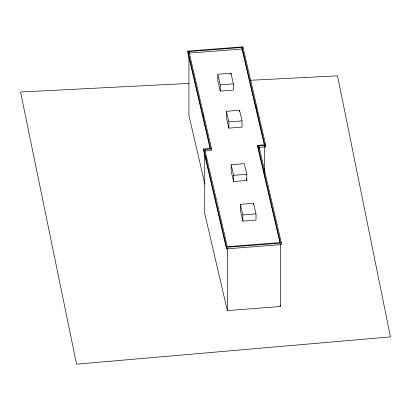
<?xml version="1.0" encoding="UTF-8"?>
<svg xmlns="http://www.w3.org/2000/svg" width="411" height="411" viewBox="0 0 411 411"><rect width="100%" height="100%" fill="white"/><g stroke="black" fill="none" stroke-linecap="round" stroke-linejoin="round"><path stroke-width="0.62" d="M210.206 148.756L187.853 52.649L187.853 51.087L242.844 46.828L265.742 145.273L265.742 146.835L258.781 147.374L258.781 145.813L265.742 145.273M264.381 145.114L242.028 49.007L188.926 53.122L188.926 51.56L242.028 47.445L264.669 144.8L257.707 145.34L257.707 146.902L280.03 242.891M217.779 74.263L230.951 73.24L233.417 83.839L233.417 90.076L220.245 91.098L217.779 80.499L217.779 74.263L220.245 84.861L220.245 91.098M220.245 84.861L233.417 83.839M226.394 111.304L239.562 110.282L242.028 120.88L242.028 127.117L228.86 128.134L226.394 117.541L226.394 111.304L228.86 121.903L228.86 128.134M228.86 121.903L242.028 120.88M258.781 145.813L281.391 243.05L281.391 244.607L226.512 248.861L203.645 150.534L203.645 148.977L210.494 148.443L187.853 51.087M204.719 151.007L211.567 150.477L211.567 148.921L204.719 149.45L227.329 246.682L280.317 242.577L257.707 145.34M231.157 164.693L244.329 163.676L246.795 174.269L246.795 180.506L233.623 181.528L231.157 170.93L231.157 164.693L233.623 175.292L233.623 181.528M233.623 175.292L246.795 174.269M240.373 204.313L253.546 203.291L256.007 213.89L256.007 220.126L242.839 221.144L240.373 210.55L240.373 204.313L242.839 214.912L242.839 221.144M242.839 214.912L256.007 213.89M203.645 148.977L226.512 247.304L281.391 243.05M204.719 154.192L204.719 213.371L227.329 310.603L280.317 306.498L280.317 244.134M188.962 83.412L20.55 92.007L76.554 364.172L390.45 336.886L337.523 75.829L250.433 80.273M256.325 106.331L256.757 108.201M265.306 144.965L265.742 146.835M258.781 147.374L259.213 149.244M280.03 305.25L280.317 306.498M246.359 178.636L246.795 180.506M188.926 51.56L211.567 148.921M203.296 114.905L203.728 116.775M206.168 157.243L206.599 159.114M204.889 184.133L188.926 115.481L188.926 56.939M264.669 146.362L264.669 172.45M253.546 203.291L253.546 204.539M242.844 46.828L242.844 48.385M242.028 47.445L242.028 50.276M239.562 110.282L239.562 111.53M230.951 73.24L230.951 74.489M227.329 248.244L227.329 310.603M226.512 247.304L226.512 248.861"/></g></svg>
